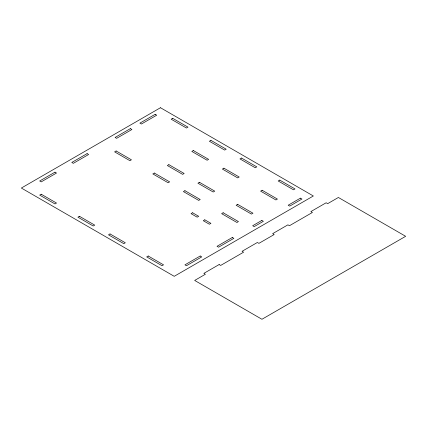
<?xml version="1.0" encoding="UTF-8"?>
<svg xmlns="http://www.w3.org/2000/svg" width="427" height="427" viewBox="0 0 427 427"><rect width="100%" height="100%" fill="white"/><g stroke="black" fill="none" stroke-linecap="round" stroke-linejoin="round"><path stroke-width="0.64" d="M160.472 107.727L21.35 188.045L174.232 276.312L313.349 195.988L160.472 107.727M54.982 172.161L39.695 180.984L41.227 181.87L56.513 173.042L54.982 172.161M87.087 153.624L71.8 162.452L73.327 163.333L88.619 154.505L87.087 153.624M130.384 128.623L115.098 137.451L116.624 138.332L131.916 129.509L130.384 128.623M155.182 114.308L139.896 123.136L141.422 124.017L156.709 115.194L155.182 114.308M41.227 194.226L39.695 195.107L54.982 203.935L56.513 203.049L41.227 194.226M116.133 150.977L114.607 151.857L129.893 160.685L131.425 159.799L116.133 150.977M172.7 118.316L171.174 119.202L186.46 128.025L187.987 127.145L172.7 118.316M79.443 216.292L77.917 217.172L93.203 226L94.73 225.12L79.443 216.292M154.355 173.042L152.829 173.922L168.115 182.751L169.642 181.87L154.355 173.042M168.878 164.657L167.352 165.537L182.639 174.365L184.165 173.485L168.878 164.657M193.34 150.534L191.814 151.414L207.1 160.242L208.627 159.362L193.34 150.534M210.922 140.382L209.39 141.268L224.682 150.09L226.209 149.21L210.922 140.382M110.022 233.943L108.49 234.829L123.782 243.652L125.308 242.771L110.022 233.943M184.934 190.693L183.402 191.579L198.688 200.402L200.22 199.521L184.934 190.693M199.457 182.308L197.925 183.194L213.217 192.017L214.744 191.136L199.457 182.308M223.913 168.185L222.387 169.071L237.674 177.894L239.205 177.013L223.913 168.185M241.495 158.038L239.969 158.919L255.255 167.747L256.787 166.861L241.495 158.038M192.577 212.758L191.045 213.644L197.162 217.172L198.688 216.292L192.577 212.758M204.805 219.82L203.279 220.706L209.39 224.234L210.922 223.353L204.805 219.82M148.238 256.008L146.712 256.894L161.998 265.717L163.53 264.836L148.238 256.008M223.15 212.758L221.624 213.644L236.91 222.467L238.442 221.586L223.15 212.758M237.674 204.373L236.147 205.259L251.434 214.082L252.965 213.201L237.674 204.373M262.135 190.255L260.609 191.136L275.895 199.964L277.422 199.078L262.135 190.255M279.717 180.103L278.19 180.984L293.477 189.812L295.004 188.931L279.717 180.103M200.22 256.008L184.934 264.836L186.46 265.717L201.747 256.894L200.22 256.008M232.325 237.476L217.039 246.299L218.565 247.185L233.852 238.357L232.325 237.476M261.842 220.433L252.667 225.728L254.193 226.614L263.368 221.319L261.842 220.433M300.421 198.16L288.188 205.222L289.719 206.102L301.948 199.041L300.421 198.16M219.136 264.548L203.85 273.376L205.376 274.262L194.675 280.438L261.943 319.273L405.65 236.307L338.381 197.471L327.68 203.647L326.153 202.766L310.867 211.589L312.393 212.475L289.463 225.712L287.931 224.832L272.645 233.66L274.171 234.54L258.885 243.369L257.358 242.483L242.066 251.311L243.598 252.192L220.663 265.434L219.136 264.548"/></g></svg>
